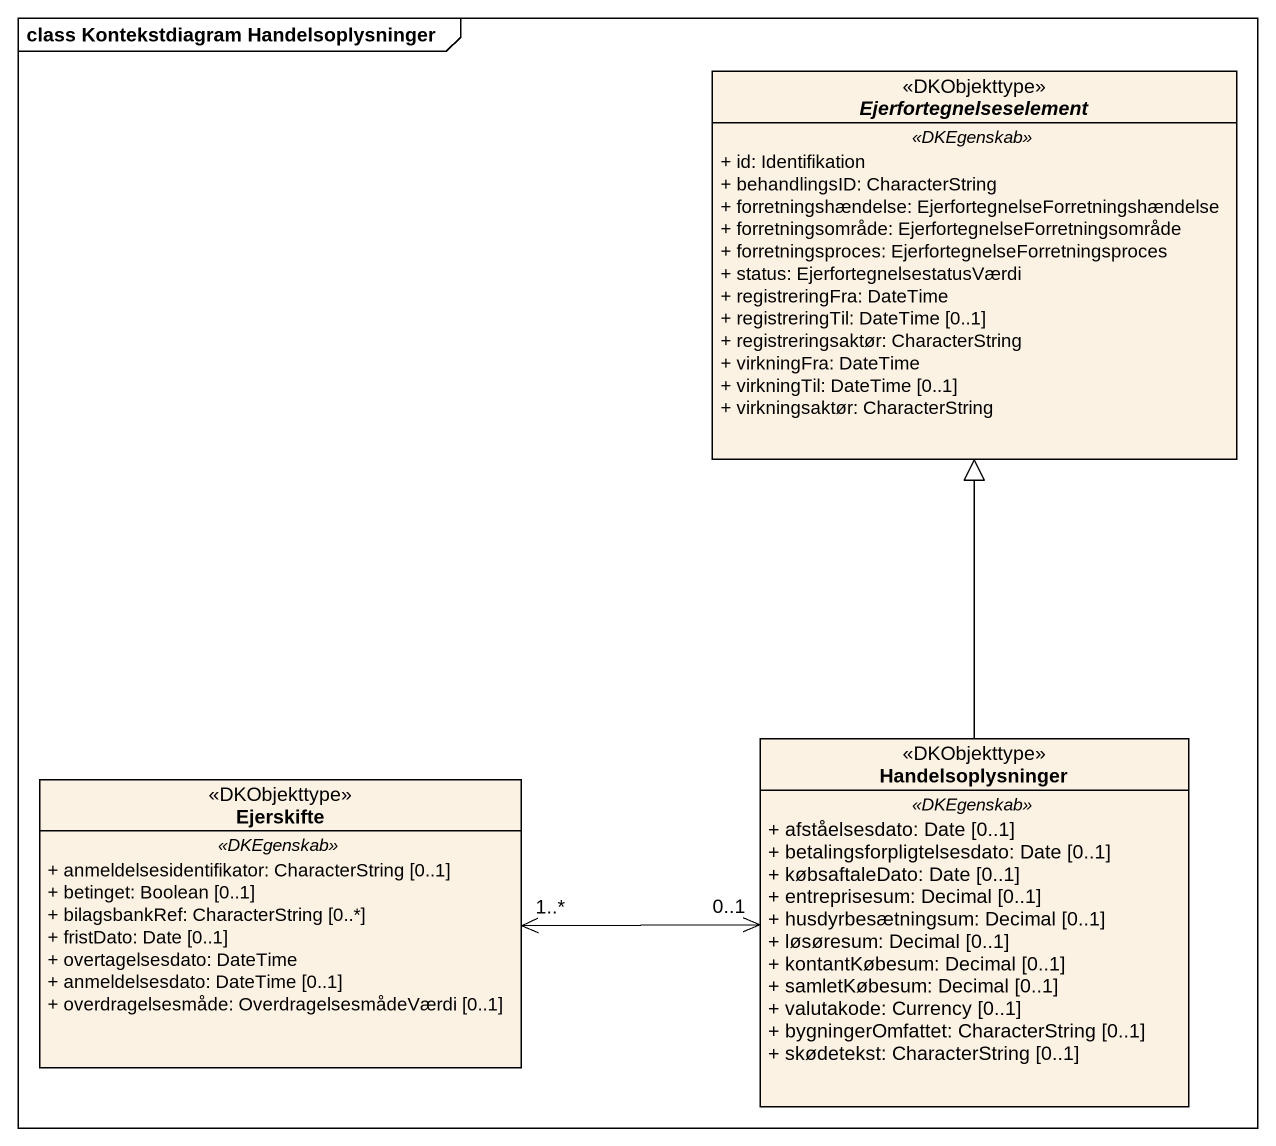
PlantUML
@startuml
mainframe class Kontekstdiagram Handelsoplysninger
hide circle
hide empty members
skinparam classAttributeIconSize 0
abstract class Ejerfortegnelseselement <<DKObjekttype>> {
  .. <<DKEgenskab>> ..
  + id: Identifikation
  + behandlingsID: CharacterString
  + forretningshændelse: EjerfortegnelseForretningshændelse
  + forretningsområde: EjerfortegnelseForretningsområde
  + forretningsproces: EjerfortegnelseForretningsproces
  + status: EjerfortegnelsestatusVærdi
  + registreringFra: DateTime
  + registreringTil: DateTime [0..1]
  + registreringsaktør: CharacterString
  + virkningFra: DateTime
  + virkningTil: DateTime [0..1]
  + virkningsaktør: CharacterString
}
class Handelsoplysninger <<DKObjekttype>> {
  .. <<DKEgenskab>> ..
  + afståelsesdato: Date [0..1]
  + betalingsforpligtelsesdato: Date [0..1]
  + købsaftaleDato: Date [0..1]
  + entreprisesum: Decimal [0..1]
  + husdyrbesætningsum: Decimal [0..1]
  + løsøresum: Decimal [0..1]
  + kontantKøbesum: Decimal [0..1]
  + samletKøbesum: Decimal [0..1]
  + valutakode: Currency [0..1]
  + bygningerOmfattet: CharacterString [0..1]
  + skødetekst: CharacterString [0..1]
}
class Ejerskifte <<DKObjekttype>> {
  .. <<DKEgenskab>> ..
  + anmeldelsesidentifikator: CharacterString [0..1]
  + betinget: Boolean [0..1]
  + bilagsbankRef: CharacterString [0..*]
  + fristDato: Date [0..1]
  + overtagelsesdato: DateTime
  + anmeldelsesdato: DateTime [0..1]
  + overdragelsesmåde: OverdragelsesmådeVærdi [0..1]
}
Handelsoplysninger -up-|> Ejerfortegnelseselement
Handelsoplysninger "0..1" <-left-> "1..*" Ejerskifte
@enduml
